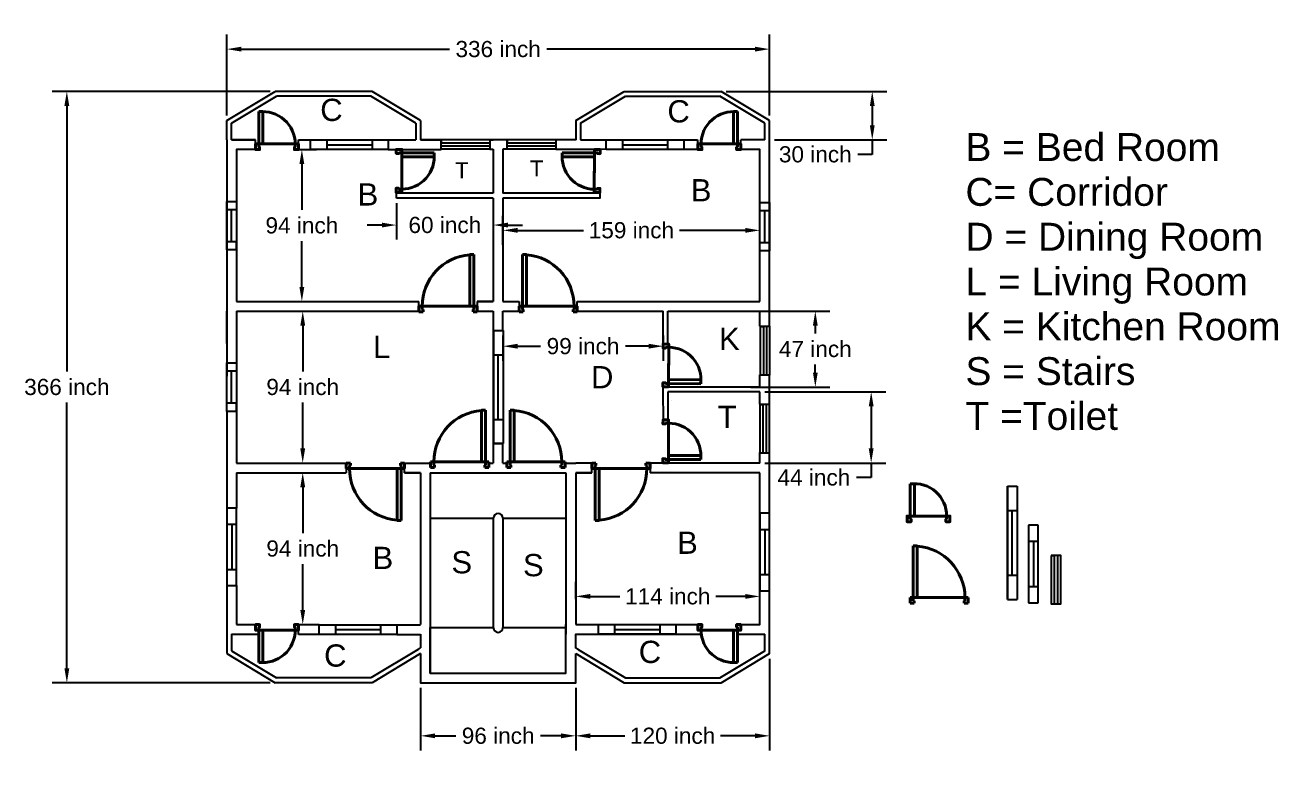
# Model space of a CAD drawing. Header units: inches. Extents: x 1732 to 2508, y -508 to -54.
import ezdxf

# ---------------------------------------------------------------- set-up
doc = ezdxf.new("R2010")
doc.units = ezdxf.units.IN
doc.header["$MEASUREMENT"] = 0
doc.layers.add('door', color=240, linetype='Continuous', lineweight=40)
for name, color, linetype in [('gate', 130, 'Continuous'), ('s window', 21, 'Continuous'), ('window', 50, 'Continuous')]:
    doc.layers.add(name, color=color, linetype=linetype)
doc.styles.get("Standard").update_dxf_attribs({"font": 'arial.ttf'})
doc.dimstyles.get("Standard").update_dxf_attribs({"dimscale": 50, "dimtxt": 0.2, "dimasz": 0.18, "dimexe": 0.18, "dimexo": 0.0625, "dimgap": 0.09, "dimtad": 0, "dimtih": 1, "dimtoh": 1, "dimdec": 0, "dimzin": 0, "dimdsep": 46, "dimtxsty": 'Standard', "dimcen": 0.09, "dimclrd": 5, "dimclre": 1, "dimclrt": 1, "dimadec": 0, "dimazin": 0, "dimtfac": 1, "dimtdec": 0, "dimtofl": 0, "dimtmove": 0, "dimatfit": 3, "dimfxl": 1, "dimtolj": 1, "dimtzin": 0, "dimlwe": -1, "dimarcsym": 0})

# ---------------------------------------------------------------- blocks, each defined once
blk = doc.blocks.new('*D1')
at = {"color": 1, "transparency": 16777216}
for p, q in [((1884.16, -94.55), (1749.3, -94.55)), ((1884.16, -460.55), (1749.3, -460.55))]:
    blk.add_line(p, q, dxfattribs=at)
at = {"color": 5, "lineweight": -2, "transparency": 16777216}
for p, q in [((1758.3, -103.55), (1758.3, -267.94)), ((1758.3, -451.55), (1758.3, -287.16))]:
    blk.add_line(p, q, dxfattribs=at)
at = {"color": 5, "transparency": 16777216}
for points in [[(1756.8, -103.55), (1759.8, -103.55), (1758.3, -94.55)], [(1756.8, -451.55), (1759.8, -451.55), (1758.3, -460.55)]]:
    blk.add_solid(points, dxfattribs=at)
at = {"layer": 'Defpoints', "color": 0, "transparency": 16777216}
for p in [(1887.29, -94.55), (1758.3, -460.55), (1887.29, -460.55)]:
    blk.add_point(p, dxfattribs=at)
at = {"color": 1, "transparency": 16777216, "insert": (1758.3, -277.55), "char_height": 10, "attachment_point": 5}
blk.add_mtext('\\A1;366 inch', dxfattribs=at)
blk = doc.blocks.new('*D2')
at = {"color": 1, "transparency": 16777216}
for p, q in [((1977.29, -463.67), (1977.29, -502.41)), ((2073.29, -463.67), (2073.29, -502.41))]:
    blk.add_line(p, q, dxfattribs=at)
at = {"color": 5, "lineweight": -2, "transparency": 16777216}
for p, q in [((1986.29, -493.41), (1999.03, -493.41)), ((2064.29, -493.41), (2051.55, -493.41))]:
    blk.add_line(p, q, dxfattribs=at)
at = {"color": 5, "transparency": 16777216}
for points in [[(1986.29, -491.91), (1986.29, -494.91), (1977.29, -493.41)], [(2064.29, -491.91), (2064.29, -494.91), (2073.29, -493.41)]]:
    blk.add_solid(points, dxfattribs=at)
at = {"layer": 'Defpoints', "color": 0, "transparency": 16777216}
for p in [(1977.29, -460.55), (2073.29, -460.55), (2073.29, -493.41)]:
    blk.add_point(p, dxfattribs=at)
at = {"color": 1, "transparency": 16777216, "insert": (2025.29, -493.41), "char_height": 10, "attachment_point": 5}
blk.add_mtext('\\A1;96 inch', dxfattribs=at)
blk = doc.blocks.new('*D3')
at = {"color": 1, "transparency": 16777216}
for p, q in [((2193.29, -445.67), (2193.29, -502.41)), ((2073.29, -463.67), (2073.29, -502.41))]:
    blk.add_line(p, q, dxfattribs=at)
at = {"color": 5, "lineweight": -2, "transparency": 16777216}
for p, q in [((2082.29, -493.41), (2103.61, -493.41)), ((2184.29, -493.41), (2162.96, -493.41))]:
    blk.add_line(p, q, dxfattribs=at)
at = {"color": 5, "transparency": 16777216}
for points in [[(2082.29, -491.91), (2082.29, -494.91), (2073.29, -493.41)], [(2184.29, -491.91), (2184.29, -494.91), (2193.29, -493.41)]]:
    blk.add_solid(points, dxfattribs=at)
at = {"layer": 'Defpoints', "color": 0, "transparency": 16777216}
for p in [(2193.29, -442.55), (2073.29, -460.55), (2193.29, -493.41)]:
    blk.add_point(p, dxfattribs=at)
at = {"color": 1, "transparency": 16777216, "insert": (2133.29, -493.41), "char_height": 10, "attachment_point": 5}
blk.add_mtext('\\A1;120 inch', dxfattribs=at)
blk = doc.blocks.new('*D4')
at = {"color": 1, "transparency": 16777216}
for p, q in [((1857.29, -109.42), (1857.29, -59.41)), ((2193.29, -109.42), (2193.29, -59.41))]:
    blk.add_line(p, q, dxfattribs=at)
at = {"color": 5, "lineweight": -2, "transparency": 16777216}
for p, q in [((1866.29, -68.41), (1995.15, -68.41)), ((2184.29, -68.41), (2055.43, -68.41))]:
    blk.add_line(p, q, dxfattribs=at)
at = {"color": 5, "transparency": 16777216}
for points in [[(1866.29, -66.91), (1866.29, -69.91), (1857.29, -68.41)], [(2184.29, -66.91), (2184.29, -69.91), (2193.29, -68.41)]]:
    blk.add_solid(points, dxfattribs=at)
at = {"layer": 'Defpoints', "color": 0, "transparency": 16777216}
for p in [(2193.29, -68.41), (1857.29, -112.55), (2193.29, -112.55)]:
    blk.add_point(p, dxfattribs=at)
at = {"color": 1, "transparency": 16777216, "insert": (2025.29, -68.41), "char_height": 10, "attachment_point": 5}
blk.add_mtext('\\A1;336 inch', dxfattribs=at)
blk = doc.blocks.new('*D5')
at = {"color": 1, "transparency": 16777216}
for p, q in [((1904.77, -130.58), (1912.78, -130.58)), ((1904.77, -224.55), (1912.78, -224.55))]:
    blk.add_line(p, q, dxfattribs=at)
at = {"color": 5, "lineweight": -2, "transparency": 16777216}
for p, q in [((1903.78, -139.58), (1903.78, -167.96)), ((1903.78, -215.55), (1903.78, -187.17))]:
    blk.add_line(p, q, dxfattribs=at)
at = {"color": 5, "transparency": 16777216}
for points in [[(1902.28, -139.58), (1905.28, -139.58), (1903.78, -130.58)], [(1902.28, -215.55), (1905.28, -215.55), (1903.78, -224.55)]]:
    blk.add_solid(points, dxfattribs=at)
at = {"layer": 'Defpoints', "color": 0, "transparency": 16777216}
for p in [(1901.65, -130.58), (1901.65, -224.55), (1903.78, -224.55)]:
    blk.add_point(p, dxfattribs=at)
at = {"color": 1, "transparency": 16777216, "insert": (1903.78, -177.56), "char_height": 10, "attachment_point": 5}
blk.add_mtext('\\A1;94 inch', dxfattribs=at)
blk = doc.blocks.new('*D6')
at = {"color": 1, "transparency": 16777216}
for p, q in [((1906.91, -230.55), (1913.32, -230.55)), ((1906.91, -324.55), (1913.32, -324.55))]:
    blk.add_line(p, q, dxfattribs=at)
at = {"color": 5, "lineweight": -2, "transparency": 16777216}
for p, q in [((1904.32, -239.55), (1904.32, -267.94)), ((1904.32, -315.55), (1904.32, -287.15))]:
    blk.add_line(p, q, dxfattribs=at)
at = {"color": 5, "transparency": 16777216}
for points in [[(1902.82, -239.55), (1905.82, -239.55), (1904.32, -230.55)], [(1902.82, -315.55), (1905.82, -315.55), (1904.32, -324.55)]]:
    blk.add_solid(points, dxfattribs=at)
at = {"layer": 'Defpoints', "color": 0, "transparency": 16777216}
for p in [(1903.78, -230.55), (1903.78, -324.55), (1904.32, -324.55)]:
    blk.add_point(p, dxfattribs=at)
at = {"color": 1, "transparency": 16777216, "insert": (1904.32, -277.55), "char_height": 10, "attachment_point": 5}
blk.add_mtext('\\A1;94 inch', dxfattribs=at)
blk = doc.blocks.new('*D7')
at = {"color": 1, "transparency": 16777216}
for p, q in [((1907.45, -330.55), (1913.32, -330.55)), ((1907.45, -424.52), (1913.32, -424.52))]:
    blk.add_line(p, q, dxfattribs=at)
at = {"color": 5, "lineweight": -2, "transparency": 16777216}
for p, q in [((1904.32, -339.55), (1904.32, -367.93)), ((1904.32, -415.52), (1904.32, -387.14))]:
    blk.add_line(p, q, dxfattribs=at)
at = {"color": 5, "transparency": 16777216}
for points in [[(1902.82, -339.55), (1905.82, -339.55), (1904.32, -330.55)], [(1902.82, -415.52), (1905.82, -415.52), (1904.32, -424.52)]]:
    blk.add_solid(points, dxfattribs=at)
at = {"layer": 'Defpoints', "color": 0, "transparency": 16777216}
for p in [(1904.32, -330.55), (1904.32, -424.52), (1904.32, -424.52)]:
    blk.add_point(p, dxfattribs=at)
at = {"color": 1, "transparency": 16777216, "insert": (1904.32, -377.53), "char_height": 10, "attachment_point": 5}
blk.add_mtext('\\A1;94 inch', dxfattribs=at)
blk = doc.blocks.new('*D8')
at = {"color": 1, "transparency": 16777216}
for p, q in [((2073.29, -408.87), (2073.29, -398.11)), ((2187.29, -408.87), (2187.29, -398.11))]:
    blk.add_line(p, q, dxfattribs=at)
at = {"color": 5, "lineweight": -2, "transparency": 16777216}
for p, q in [((2082.29, -407.11), (2100.61, -407.11)), ((2178.29, -407.11), (2159.96, -407.11))]:
    blk.add_line(p, q, dxfattribs=at)
at = {"color": 5, "transparency": 16777216}
for points in [[(2082.29, -405.61), (2082.29, -408.61), (2073.29, -407.11)], [(2178.29, -405.61), (2178.29, -408.61), (2187.29, -407.11)]]:
    blk.add_solid(points, dxfattribs=at)
at = {"layer": 'Defpoints', "color": 0, "transparency": 16777216}
for p in [(2187.29, -407.11), (2073.29, -412), (2187.29, -412)]:
    blk.add_point(p, dxfattribs=at)
at = {"color": 1, "transparency": 16777216, "insert": (2130.29, -407.11), "char_height": 10, "attachment_point": 5}
blk.add_mtext('\\A1;114 inch', dxfattribs=at)
blk = doc.blocks.new('*D9')
at = {"color": 1, "transparency": 16777216}
for p, q in [((2181.61, -230.55), (2230.63, -230.55)), ((2181.61, -277.55), (2230.63, -277.55))]:
    blk.add_line(p, q, dxfattribs=at)
at = {"color": 5, "lineweight": -2, "transparency": 16777216}
for p, q in [((2221.63, -239.55), (2221.63, -244.47)), ((2221.63, -268.55), (2221.63, -263.63))]:
    blk.add_line(p, q, dxfattribs=at)
at = {"color": 5, "transparency": 16777216}
for points in [[(2220.13, -239.55), (2223.13, -239.55), (2221.63, -230.55)], [(2220.13, -268.55), (2223.13, -268.55), (2221.63, -277.55)]]:
    blk.add_solid(points, dxfattribs=at)
at = {"layer": 'Defpoints', "color": 0, "transparency": 16777216}
for p in [(2178.49, -230.55), (2178.49, -277.55), (2221.63, -277.55)]:
    blk.add_point(p, dxfattribs=at)
at = {"color": 1, "transparency": 16777216, "insert": (2221.63, -254.05), "char_height": 10, "attachment_point": 5}
blk.add_mtext('\\A1;47 inch', dxfattribs=at)
blk = doc.blocks.new('*D10')
at = {"color": 1, "transparency": 16777216}
for p, q in [((2190.41, -280.55), (2265.21, -280.55)), ((2190.41, -324.55), (2265.21, -324.55))]:
    blk.add_line(p, q, dxfattribs=at)
at = {"color": 5, "lineweight": -2, "transparency": 16777216}
for p, q in [((2256.21, -289.55), (2256.21, -315.55)), ((2256.21, -324.55), (2256.21, -333.55)), ((2256.21, -333.55), (2247.21, -333.55))]:
    blk.add_line(p, q, dxfattribs=at)
at = {"color": 5, "transparency": 16777216}
for points in [[(2254.71, -289.55), (2257.71, -289.55), (2256.21, -280.55)], [(2254.71, -315.55), (2257.71, -315.55), (2256.21, -324.55)]]:
    blk.add_solid(points, dxfattribs=at)
at = {"layer": 'Defpoints', "color": 0, "transparency": 16777216}
for p in [(2187.29, -280.55), (2187.29, -324.55), (2256.21, -324.55)]:
    blk.add_point(p, dxfattribs=at)
at = {"color": 1, "transparency": 16777216, "insert": (2220.75, -333.55), "char_height": 10, "attachment_point": 5}
blk.add_mtext('\\A1;44 inch', dxfattribs=at)
blk = doc.blocks.new('*D11')
at = {"color": 1, "transparency": 16777216}
for p, q in [((2028.29, -189.42), (2028.29, -171.55)), ((2187.28, -189.42), (2187.28, -171.55))]:
    blk.add_line(p, q, dxfattribs=at)
at = {"color": 5, "lineweight": -2, "transparency": 16777216}
for p, q in [((2037.29, -180.55), (2078.11, -180.55)), ((2178.28, -180.55), (2137.46, -180.55))]:
    blk.add_line(p, q, dxfattribs=at)
at = {"color": 5, "transparency": 16777216}
for points in [[(2037.29, -179.05), (2037.29, -182.05), (2028.29, -180.55)], [(2178.28, -179.05), (2178.28, -182.05), (2187.28, -180.55)]]:
    blk.add_solid(points, dxfattribs=at)
at = {"layer": 'Defpoints', "color": 0, "transparency": 16777216}
for p in [(2187.28, -180.55), (2028.29, -192.55), (2187.28, -192.55)]:
    blk.add_point(p, dxfattribs=at)
at = {"color": 1, "transparency": 16777216, "insert": (2107.78, -180.55), "char_height": 10, "attachment_point": 5}
blk.add_mtext('\\A1;159 inch', dxfattribs=at)
blk = doc.blocks.new('*D12')
at = {"color": 1, "transparency": 16777216}
for p, q in [((2166.41, -94.55), (2265.87, -94.55)), ((2196.41, -124.55), (2265.87, -124.55))]:
    blk.add_line(p, q, dxfattribs=at)
at = {"color": 5, "lineweight": -2, "transparency": 16777216}
for p, q in [((2256.87, -103.55), (2256.87, -115.55)), ((2256.87, -124.55), (2256.87, -133.55)), ((2256.87, -133.55), (2247.87, -133.55))]:
    blk.add_line(p, q, dxfattribs=at)
at = {"color": 5, "transparency": 16777216}
for points in [[(2255.37, -103.55), (2258.37, -103.55), (2256.87, -94.55)], [(2255.37, -115.55), (2258.37, -115.55), (2256.87, -124.55)]]:
    blk.add_solid(points, dxfattribs=at)
at = {"layer": 'Defpoints', "color": 0, "transparency": 16777216}
for p in [(2163.29, -94.55), (2193.29, -124.55), (2256.87, -124.55)]:
    blk.add_point(p, dxfattribs=at)
at = {"color": 1, "transparency": 16777216, "insert": (2221.61, -133.55), "char_height": 10, "attachment_point": 5}
blk.add_mtext('\\A1;30 inch', dxfattribs=at)
blk = doc.blocks.new('*D13')
at = {"color": 1, "transparency": 16777216}
for p, q in [((1962.29, -163.67), (1962.29, -186.29)), ((2022.29, -163.67), (2022.29, -186.29))]:
    blk.add_line(p, q, dxfattribs=at)
at = {"color": 5, "lineweight": -2, "transparency": 16777216}
for p, q in [((1953.29, -177.29), (1944.29, -177.29)), ((2031.29, -177.29), (2040.29, -177.29))]:
    blk.add_line(p, q, dxfattribs=at)
at = {"color": 5, "transparency": 16777216}
for points in [[(1953.29, -175.79), (1953.29, -178.79), (1962.29, -177.29)], [(2031.29, -175.79), (2031.29, -178.79), (2022.29, -177.29)]]:
    blk.add_solid(points, dxfattribs=at)
at = {"layer": 'Defpoints', "color": 0, "transparency": 16777216}
for p in [(1962.29, -160.55), (2022.29, -160.55), (2022.29, -177.29)]:
    blk.add_point(p, dxfattribs=at)
at = {"color": 1, "transparency": 16777216, "insert": (1992.29, -177.29), "char_height": 10, "attachment_point": 5}
blk.add_mtext('\\A1;60 inch', dxfattribs=at)
blk = doc.blocks.new('*D14')
at = {"color": 1, "transparency": 16777216}
for p, q in [((2028.29, -245.67), (2028.29, -261.26)), ((2127.42, -245.67), (2127.42, -261.26))]:
    blk.add_line(p, q, dxfattribs=at)
at = {"color": 5, "lineweight": -2, "transparency": 16777216}
for p, q in [((2037.29, -252.26), (2051.59, -252.26)), ((2118.42, -252.26), (2104.11, -252.26))]:
    blk.add_line(p, q, dxfattribs=at)
at = {"color": 5, "transparency": 16777216}
for points in [[(2037.29, -250.76), (2037.29, -253.76), (2028.29, -252.26)], [(2118.42, -250.76), (2118.42, -253.76), (2127.42, -252.26)]]:
    blk.add_solid(points, dxfattribs=at)
at = {"layer": 'Defpoints', "color": 0, "transparency": 16777216}
for p in [(2028.29, -242.55), (2127.42, -242.55), (2127.42, -252.26)]:
    blk.add_point(p, dxfattribs=at)
at = {"color": 1, "transparency": 16777216, "insert": (2077.85, -252.26), "char_height": 10, "attachment_point": 5}
blk.add_mtext('\\A1;99 inch', dxfattribs=at)

msp = doc.modelspace()

# ---------------------------------------------------------------- linework, layer by layer
for p, q in [((1857.29, -112.55), (1887.29, -94.55)), ((1860.29, -114.25), (1888.12, -97.55)), ((1974.29, -114.25), (1946.46, -97.55)), ((1977.29, -112.55), (1947.29, -94.55)), ((2073.29, -112.55), (2103.29, -94.55)), ((2076.29, -114.25), (2104.12, -97.55)), ((2190.29, -114.25), (2162.46, -97.55)), ((2193.29, -112.55), (2163.29, -94.55)), ((1857.29, -124.55), (1857.29, -112.55)), ((1860.29, -124.55), (1860.29, -114.25)), ((1974.29, -114.25), (1974.29, -124.55)), ((1977.29, -112.55), (1977.29, -124.55)), ((2073.29, -112.55), (2073.29, -124.55)), ((2076.29, -114.25), (2076.29, -124.55)), ((2190.29, -124.55), (2190.29, -114.25)), ((2193.29, -124.55), (2193.29, -112.55)), ((1857.29, -124.55), (1857.29, -154.55)), ((1860.29, -124.55), (1875.15, -124.55)), ((1875.15, -127.08), (1875.15, -124.55)), ((1901.65, -127.08), (1901.65, -124.55)), ((1901.65, -124.55), (1909.22, -124.55)), ((1901.65, -130.58), (1909.22, -130.58)), ((1909.22, -130.58), (1909.22, -130.58)), ((1957.22, -124.58), (1974.29, -124.58)), ((1957.22, -130.58), (1962.24, -130.49)), ((1965.74, -130.51), (1990.11, -130.51)), ((1977.29, -124.55), (1989.9, -124.55)), ((2019.9, -124.55), (2022.29, -124.55)), ((2020.11, -130.29), (2022.29, -130.29)), ((2022.29, -130.29), (2022.29, -157.55)), ((2030.69, -124.55), (2028.29, -124.55)), ((2030.95, -130.29), (2028.29, -130.41)), ((2028.29, -130.41), (2028.29, -157.55)), ((2060.69, -124.55), (2060.68, -124.55)), ((2060.95, -130.29), (2084.93, -130.41)), ((2076.29, -124.55), (2092.22, -124.55)), ((2092.22, -130.58), (2084.93, -130.41)), ((2140.22, -124.58), (2148.78, -124.58)), ((2148.93, -130.58), (2140.22, -130.58)), ((2148.78, -124.58), (2148.78, -127.08)), ((2148.78, -127.08), (2148.78, -127.08)), ((2190.29, -124.55), (2175.43, -124.55)), ((2175.43, -127.08), (2175.43, -124.55)), ((1962.29, -160.55), (1962.29, -156.99)), ((2022.29, -157.55), (1962.29, -157.55)), ((2022.29, -160.55), (1962.29, -160.55)), ((2022.29, -160.55), (2022.29, -224.55)), ((2028.29, -160.55), (2028.29, -224.55)), ((1863.29, -224.55), (1976.29, -224.55)), ((1976.29, -227.55), (1976.29, -224.55)), ((2022.29, -224.55), (2012.29, -224.55)), ((2012.29, -224.55), (2012.29, -230.55)), ((2012.29, -224.55), (2012.29, -230.55)), ((2012.29, -224.55), (2022.29, -224.55)), ((2028.29, -224.55), (2038.29, -224.55)), ((2028.29, -224.55), (2038.29, -224.55)), ((2038.29, -224.55), (2038.29, -230.55)), ((2074.29, -224.55), (2187.29, -224.55)), ((2074.29, -227.55), (2074.29, -224.55)), ((1857.29, -250.55), (1857.29, -230.55)), ((1863.29, -230.55), (1863.25, -262.59)), ((1863.29, -230.55), (1976.29, -230.55)), ((2012.29, -230.55), (2022.29, -230.55)), ((2022.29, -230.55), (2022.29, -242.55)), ((2028.29, -242.55), (2028.29, -230.55)), ((2028.29, -230.55), (2038.29, -230.55)), ((2074.29, -230.55), (2127.42, -230.55)), ((2127.42, -250.88), (2127.42, -230.55)), ((2130.42, -250.88), (2130.42, -230.55)), ((2130.42, -230.55), (2187.29, -230.55)), ((2193.29, -230.55), (2193.29, -230.55)), ((2022.29, -242.55), (2028.29, -242.55)), ((2193.29, -277.55), (2193.29, -269.85)), ((2187.29, -277.55), (2127.29, -277.55)), ((2127.29, -277.55), (2127.29, -280.55)), ((2127.29, -280.55), (2127.34, -297.86)), ((2130.29, -280.54), (2130.34, -297.85)), ((2187.29, -280.55), (2130.29, -280.55)), ((2187.29, -280.55), (2130.29, -280.55)), ((1863.25, -292.59), (1863.29, -324.55)), ((2028.29, -312.55), (2022.29, -312.55)), ((2022.29, -312.55), (2022.29, -324.55)), ((2028.29, -324.55), (2028.29, -312.55)), ((1863.29, -324.55), (1933.79, -324.55)), ((1964.79, -324.55), (1977.29, -324.55)), ((1967.29, -330.55), (1967.29, -324.55)), ((1967.29, -330.55), (1967.29, -324.55)), ((1977.29, -324.55), (1983.47, -324.55)), ((2019.47, -324.55), (2022.29, -324.55)), ((2028.29, -324.55), (2030.69, -324.55)), ((2066.69, -324.55), (2073.29, -324.55)), ((2085.79, -324.55), (2073.29, -324.55)), ((2083.29, -330.55), (2083.29, -324.55)), ((2187.29, -324.55), (2116.79, -324.55)), ((2127.29, -324.36), (2127.29, -324.55)), ((2127.29, -324.55), (2127.29, -324.36)), ((2130.29, -324.55), (2130.29, -324.38)), ((2193.29, -324.55), (2193.23, -318.27)), ((1863.29, -330.55), (1931.29, -330.55)), ((1863.29, -330.55), (1863.33, -352.43)), ((1931.29, -328.05), (1931.29, -330.55)), ((1977.29, -330.55), (1967.29, -330.55)), ((1967.29, -330.55), (1977.29, -330.55)), ((1977.29, -330.55), (1977.29, -424.55)), ((1983.29, -330.55), (2067.29, -330.55)), ((1983.29, -330.55), (1983.29, -430.55)), ((2067.29, -330.55), (2067.29, -430.55)), ((2073.29, -330.55), (2073.29, -424.55)), ((2073.29, -330.55), (2083.29, -330.55)), ((2083.29, -330.55), (2073.29, -330.55)), ((2119.29, -328.05), (2119.29, -330.55)), ((2187.29, -330.55), (2119.29, -330.55)), ((1863.33, -352.43), (1863.33, -352.43)), ((1983.29, -358.74), (2022.29, -358.74)), ((2022.29, -358.74), (2022.29, -426.36)), ((2028.29, -358.74), (2028.29, -426.36)), ((2028.29, -358.74), (2067.29, -358.74)), ((2305.07, -357.37), (2305.07, -357.37)), ((2305.07, -357.37), (2305.07, -357.37)), ((1857.33, -400.43), (1857.29, -430.55)), ((1863.33, -400.43), (1863.29, -424.55)), ((1863.29, -424.55), (1863.29, -424.55)), ((1914.55, -424.63), (1901.65, -424.63)), ((1962.55, -424.63), (1977.29, -424.63)), ((1983.29, -454.55), (1983.29, -426.36)), ((1983.29, -426.36), (2022.29, -426.36)), ((2028.29, -426.36), (2067.29, -426.36)), ((1857.29, -430.55), (1857.29, -442.55)), ((1860.29, -430.55), (1877.15, -430.55)), ((1860.29, -430.55), (1860.29, -440.85)), ((1901.65, -430.63), (1901.65, -428.02)), ((1914.55, -430.63), (1901.65, -430.63)), ((1962.55, -430.63), (1977.29, -430.63)), ((1977.29, -430.55), (1977.29, -439.04)), ((1860.29, -440.85), (1888.12, -457.55)), ((1975.74, -439.98), (1946.46, -457.55)), ((1975.74, -439.98), (1977.29, -439.04)), ((2074.83, -439.98), (2073.29, -439.09)), ((1857.29, -442.55), (1887.29, -460.55)), ((1977.29, -442.55), (1947.29, -460.55)), ((1947.29, -460.55), (1947.29, -460.55))]:
    msp.add_line(p, q)
for points in [[(1947.29, -94.55), (1887.29, -94.55)], [(1946.46, -97.55), (1888.12, -97.55)], [(2103.29, -94.55), (2163.29, -94.55)], [(2104.12, -97.55), (2162.46, -97.55)], [(1857.29, -124.55), (1857.29, -270.85)], [(1857.29, -124.55), (1857.29, -270.85)], [(1857.29, -124.55), (1857.29, -270.85)], [(1857.29, -124.55), (1857.29, -270.85)], [(1857.29, -124.55), (1857.29, -270.85)], [(1857.29, -124.55), (1857.29, -270.85)], [(1857.29, -124.55), (1857.29, -270.85)], [(1875.15, -124.55), (1860.29, -124.55)], [(1875.15, -124.55), (1860.29, -124.55)], [(1875.15, -124.55), (1860.29, -124.55)], [(1875.15, -124.55), (1860.29, -124.55)], [(1875.15, -124.55), (1860.29, -124.55)], [(1875.15, -124.55), (1860.29, -124.55)], [(1875.15, -124.55), (1860.29, -124.55)], [(1877.65, -130.55), (1863.29, -130.55), (1863.29, -224.55)], [(1989.9, -124.55), (1977.29, -124.55)], [(1989.9, -124.55), (1977.29, -124.55)], [(1989.9, -124.55), (1977.29, -124.55)], [(1989.9, -124.55), (1977.29, -124.55)], [(1989.9, -124.55), (1977.29, -124.55)], [(1989.9, -124.55), (1977.29, -124.55)], [(1989.9, -124.55), (1977.29, -124.55)], [(2030.69, -124.55), (2019.9, -124.55)], [(2030.69, -124.55), (2019.9, -124.55)], [(2030.69, -124.55), (2019.9, -124.55)], [(2030.69, -124.55), (2019.9, -124.55)], [(2030.69, -124.55), (2019.9, -124.55)], [(2030.69, -124.55), (2019.9, -124.55)], [(2030.69, -124.55), (2019.9, -124.55)], [(2060.69, -124.55), (2060.68, -124.55)], [(2060.69, -124.55), (2060.68, -124.55)], [(2060.69, -124.55), (2060.68, -124.55)], [(2060.69, -124.55), (2060.68, -124.55)], [(2060.69, -124.55), (2060.68, -124.55)], [(2060.69, -124.55), (2060.68, -124.55)], [(2060.69, -124.55), (2060.68, -124.55)], [(2073.49, -124.55), (2060.95, -124.55)], [(2190.29, -124.55), (2175.43, -124.55)], [(2190.29, -124.55), (2175.43, -124.55)], [(2190.29, -124.55), (2175.43, -124.55)], [(2190.29, -124.55), (2175.43, -124.55)], [(2190.29, -124.55), (2175.43, -124.55)], [(2190.29, -124.55), (2175.43, -124.55)], [(2190.29, -124.55), (2175.43, -124.55)], [(2187.29, -224.55), (2187.29, -130.55), (2175.43, -130.55)], [(2187.29, -224.55), (2187.29, -130.55), (2175.43, -130.55)], [(2193.29, -239.85), (2193.29, -124.55)], [(2193.29, -239.85), (2193.29, -124.55)], [(2193.29, -239.85), (2193.29, -124.55)], [(2193.29, -239.85), (2193.29, -124.55)], [(2193.29, -239.85), (2193.29, -124.55)], [(2193.29, -239.85), (2193.29, -124.55)], [(2193.29, -239.85), (2193.29, -124.55)], [(2085.29, -157.09), (2085.29, -157.55), (2028.29, -157.55)], [(2088.29, -157.1), (2088.29, -160.55), (2028.29, -160.55)], [(2187.29, -239.85), (2187.29, -230.55)], [(2187.29, -277.55), (2187.29, -270.07)], [(2193.29, -288.11), (2193.29, -277.55)], [(2187.29, -288.11), (2187.29, -280.55)], [(1857.29, -292.59), (1857.33, -352.43)], [(2187.29, -324.55), (2187.29, -318.11)], [(2193.29, -430.55), (2193.29, -324.55)], [(2193.29, -430.55), (2193.29, -324.55)], [(2193.29, -430.55), (2193.29, -324.55)], [(2193.29, -430.55), (2193.29, -324.55)], [(2193.29, -430.55), (2193.29, -324.55)], [(2193.29, -430.55), (2193.29, -324.55)], [(2193.29, -430.55), (2193.29, -324.55)], [(2175.43, -424.55), (2187.29, -424.55), (2187.29, -330.55)], [(1863.29, -424.55), (1875.15, -424.55)], [(1983.29, -424.55), (1983.29, -424.55), (1983.29, -454.55), (2067.29, -454.55), (2067.29, -424.55)], [(2073.29, -424.55), (2148.93, -424.55)], [(1860.29, -430.55), (1877.15, -430.55)], [(1860.29, -430.55), (1877.15, -430.55)], [(1860.29, -430.55), (1877.15, -430.55)], [(1860.29, -430.55), (1877.15, -430.55)], [(1860.29, -430.55), (1877.15, -430.55)], [(1860.29, -430.55), (1877.15, -430.55)], [(1860.29, -430.55), (1877.15, -430.55)], [(1977.29, -430.55), (1977.29, -439.04)], [(1977.29, -430.55), (1977.29, -439.04)], [(1977.29, -430.55), (1977.29, -439.04)], [(1977.29, -430.55), (1977.29, -439.04)], [(1977.29, -430.55), (1977.29, -439.04)], [(1977.29, -430.55), (1977.29, -439.04)], [(1977.29, -430.55), (1977.29, -439.04)], [(2073.29, -442.55), (2103.29, -460.55), (2163.29, -460.55), (2193.29, -442.55), (2193.29, -430.55)], [(2073.29, -439.09), (2073.29, -430.55), (2151.09, -430.55)], [(2073.29, -439.09), (2073.29, -430.55), (2151.09, -430.55)], [(2073.29, -439.09), (2073.29, -430.55), (2151.09, -430.55)], [(2073.29, -439.09), (2073.29, -430.55), (2151.09, -430.55)], [(2073.29, -439.09), (2073.29, -430.55), (2151.09, -430.55)], [(2073.29, -439.09), (2073.29, -430.55), (2151.09, -430.55)], [(2073.29, -439.09), (2073.29, -430.55), (2151.09, -430.55)], [(2074.83, -439.98), (2104.12, -457.55), (2162.46, -457.55), (2190.29, -440.85), (2190.29, -430.55)], [(2173.43, -430.55), (2190.29, -430.55)], [(2173.43, -430.55), (2190.29, -430.55)], [(2173.43, -430.55), (2190.29, -430.55)], [(2173.43, -430.55), (2190.29, -430.55)], [(2173.43, -430.55), (2190.29, -430.55)], [(2173.43, -430.55), (2190.29, -430.55)], [(2173.43, -430.55), (2190.29, -430.55)], [(1977.29, -442.55), (1977.29, -460.55), (2073.29, -460.55), (2073.29, -442.55)], [(1977.29, -442.55), (1977.29, -460.55), (2073.29, -460.55), (2073.29, -442.55)], [(1977.29, -442.55), (1977.29, -460.55), (2073.29, -460.55), (2073.29, -442.55)], [(1977.29, -442.55), (1977.29, -460.55), (2073.29, -460.55), (2073.29, -442.55)], [(1977.29, -442.55), (1977.29, -460.55), (2073.29, -460.55), (2073.29, -442.55)], [(1977.29, -442.55), (1977.29, -460.55), (2073.29, -460.55), (2073.29, -442.55)], [(1977.29, -442.55), (1977.29, -460.55), (2073.29, -460.55), (2073.29, -442.55)], [(1946.46, -457.55), (1888.12, -457.55)], [(1947.29, -460.55), (1887.29, -460.55)]]:
    msp.add_lwpolyline(points)
for centre, start, end in [((2025.29, -358.74), 0, 180), ((2025.29, -426.36), 180, 0)]:
    msp.add_arc(centre, 3, start, end)
at = {"layer": 'door'}
for p, q in [((1877.15, -127.08), (1877.15, -107.08)), ((1877.15, -107.08), (1879.65, -107.08)), ((2173.43, -107.08), (2170.93, -107.08)), ((2173.43, -127.08), (2173.43, -107.08)), ((1877.15, -127.08), (1877.15, -109.08)), ((2173.43, -127.08), (2173.43, -109.08)), ((1877.15, -127.08), (1875.15, -127.08)), ((1875.15, -127.08), (1875.15, -127.08)), ((1877.15, -127.08), (1877.15, -127.08)), ((1877.15, -127.08), (1899.65, -127.08)), ((1879.65, -127.08), (1899.65, -127.08)), ((1965.73, -132.51), (1965.74, -130.51)), ((1965.74, -130.51), (1965.74, -130.51)), ((2084.92, -132.59), (2084.93, -130.59)), ((2084.93, -130.59), (2084.93, -130.59)), ((2170.93, -127.08), (2150.93, -127.08)), ((2173.43, -127.08), (2150.93, -127.08)), ((2173.43, -127.08), (2175.43, -127.08)), ((2173.43, -127.08), (2173.43, -127.08)), ((2175.43, -127.08), (2175.43, -127.08)), ((1965.73, -132.51), (1965.63, -155.01)), ((1965.72, -135.01), (1965.63, -155.01)), ((1965.73, -132.51), (1965.73, -132.51)), ((1965.73, -132.51), (1983.73, -132.59)), ((1965.73, -132.51), (1985.73, -132.6)), ((1985.73, -132.6), (1985.72, -135.1)), ((2064.92, -132.49), (2064.91, -134.99)), ((2084.92, -132.59), (2064.92, -132.49)), ((2084.92, -132.59), (2066.92, -132.5)), ((2084.92, -132.59), (2084.82, -155.09)), ((2084.91, -135.09), (2084.82, -155.09)), ((2084.92, -132.59), (2084.92, -132.59)), ((2007.79, -227.55), (2007.79, -195.55)), ((2010.29, -195.55), (2007.79, -195.55)), ((2010.29, -227.55), (2010.29, -195.55)), ((2040.29, -227.55), (2040.29, -195.55)), ((2040.29, -195.55), (2042.79, -195.55)), ((2042.79, -227.55), (2042.79, -195.55)), ((1978.29, -227.55), (1976.29, -227.55)), ((1976.29, -227.55), (1976.29, -231.05)), ((1976.29, -231.05), (1978.79, -231.05)), ((2010.29, -227.55), (1978.29, -227.55)), ((1978.29, -229.55), (1978.29, -227.55)), ((1978.79, -229.55), (1978.29, -229.55)), ((1978.79, -231.05), (1978.79, -229.55)), ((2009.79, -229.55), (2010.29, -229.55)), ((2009.79, -231.05), (2009.79, -229.55)), ((2012.29, -231.05), (2009.79, -231.05)), ((2010.29, -227.55), (2012.29, -227.55)), ((2010.29, -229.55), (2010.29, -227.55)), ((2010.29, -227.55), (2012.29, -227.55)), ((2010.29, -227.55), (2010.29, -227.55)), ((2012.29, -227.55), (2012.29, -227.55)), ((2012.29, -227.55), (2012.29, -231.05)), ((2040.29, -227.55), (2038.29, -227.55)), ((2040.29, -227.55), (2038.29, -227.55)), ((2038.29, -227.55), (2038.29, -227.55)), ((2038.29, -227.55), (2038.29, -231.05)), ((2038.29, -231.05), (2040.79, -231.05)), ((2040.29, -227.55), (2072.29, -227.55)), ((2040.29, -229.55), (2040.29, -227.55)), ((2040.29, -227.55), (2040.29, -227.55)), ((2040.79, -229.55), (2040.29, -229.55)), ((2040.79, -231.05), (2040.79, -229.55)), ((2071.79, -229.55), (2072.29, -229.55)), ((2071.79, -231.05), (2071.79, -229.55)), ((2074.29, -231.05), (2071.79, -231.05)), ((2072.29, -229.55), (2072.29, -227.55)), ((2072.29, -227.55), (2074.29, -227.55)), ((2074.29, -227.55), (2074.29, -231.05)), ((2130.81, -275.4), (2130.91, -252.9)), ((2130.82, -272.9), (2130.91, -252.9)), ((2130.81, -275.4), (2130.8, -277.4)), ((2130.8, -277.4), (2130.8, -277.4)), ((2130.81, -275.4), (2130.81, -275.4)), ((2130.81, -275.4), (2148.81, -275.48)), ((2130.81, -275.4), (2150.81, -275.49)), ((2150.81, -275.49), (2150.82, -272.99)), ((2132.79, -285.65), (2132.79, -285.65)), ((2132.79, -285.65), (2132.79, -285.65)), ((2014.97, -323.92), (2014.97, -291.92)), ((2017.47, -291.92), (2014.97, -291.92)), ((2017.47, -323.92), (2017.47, -291.92)), ((2032.69, -323.9), (2032.69, -291.9)), ((2032.69, -291.9), (2035.19, -291.9)), ((2035.19, -323.9), (2035.19, -291.9)), ((2130.72, -322.38), (2130.83, -299.88)), ((2130.73, -319.88), (2130.83, -299.88)), ((1931.29, -328.05), (1931.29, -324.55)), ((1931.29, -324.55), (1933.79, -324.55)), ((1933.79, -324.55), (1933.79, -326.05)), ((1967.29, -324.55), (1964.79, -324.55)), ((1964.79, -324.55), (1964.79, -326.05)), ((1967.29, -328.05), (1967.29, -324.55)), ((1985.47, -323.92), (1983.47, -323.92)), ((1983.47, -323.92), (1983.47, -327.42)), ((2017.47, -323.92), (1985.47, -323.92)), ((1985.47, -325.92), (1985.47, -323.92)), ((2017.47, -323.92), (2019.47, -323.92)), ((2017.47, -325.92), (2017.47, -323.92)), ((2017.47, -323.92), (2019.47, -323.92)), ((2017.47, -323.92), (2017.47, -323.92)), ((2019.47, -323.92), (2019.47, -323.92)), ((2019.47, -323.92), (2019.47, -327.42)), ((2032.69, -323.9), (2030.69, -323.9)), ((2032.69, -323.9), (2030.69, -323.9)), ((2030.69, -323.9), (2030.69, -323.9)), ((2030.69, -323.9), (2030.69, -327.4)), ((2032.69, -323.9), (2064.69, -323.9)), ((2032.69, -325.9), (2032.69, -323.9)), ((2032.69, -323.9), (2032.69, -323.9)), ((2064.69, -325.9), (2064.69, -323.9)), ((2064.69, -323.9), (2066.69, -323.9)), ((2066.69, -323.9), (2066.69, -327.4)), ((2083.29, -328.05), (2083.29, -324.55)), ((2083.29, -324.55), (2085.79, -324.55)), ((2085.79, -324.55), (2085.79, -326.05)), ((2119.29, -324.55), (2116.79, -324.55)), ((2116.79, -324.55), (2116.79, -326.05)), ((2119.29, -328.05), (2119.29, -324.55)), ((2130.72, -322.38), (2130.71, -324.38)), ((2130.71, -324.38), (2130.71, -324.38)), ((2130.72, -322.38), (2130.72, -322.38)), ((2130.72, -322.38), (2148.72, -322.46)), ((2130.72, -322.38), (2150.72, -322.47)), ((2150.72, -322.47), (2150.73, -319.97)), ((1933.29, -328.05), (1931.29, -328.05)), ((1933.79, -326.05), (1933.29, -326.05)), ((1933.29, -326.05), (1933.29, -328.05)), ((1965.29, -328.05), (1933.29, -328.05)), ((1962.79, -328.05), (1962.79, -360.05)), ((1964.79, -326.05), (1965.29, -326.05)), ((1965.29, -326.05), (1965.29, -328.05)), ((1965.29, -328.05), (1965.29, -360.05)), ((1965.29, -328.05), (1967.29, -328.05)), ((1965.29, -328.05), (1967.29, -328.05)), ((1965.29, -328.05), (1965.29, -328.05)), ((1967.29, -328.05), (1967.29, -328.05)), ((1983.47, -327.42), (1985.97, -327.42)), ((1985.97, -325.92), (1985.47, -325.92)), ((1985.97, -327.42), (1985.97, -325.92)), ((2016.97, -325.92), (2017.47, -325.92)), ((2016.97, -327.42), (2016.97, -325.92)), ((2019.47, -327.42), (2016.97, -327.42)), ((2030.69, -327.4), (2033.19, -327.4)), ((2033.19, -325.9), (2032.69, -325.9)), ((2033.19, -327.4), (2033.19, -325.9)), ((2064.19, -325.9), (2064.69, -325.9)), ((2064.19, -327.4), (2064.19, -325.9)), ((2066.69, -327.4), (2064.19, -327.4)), ((2085.29, -328.05), (2083.29, -328.05)), ((2085.29, -328.05), (2083.29, -328.05)), ((2083.29, -328.05), (2083.29, -328.05)), ((2085.79, -326.05), (2085.29, -326.05)), ((2085.29, -326.05), (2085.29, -328.05)), ((2085.29, -328.05), (2117.29, -328.05)), ((2085.29, -328.05), (2085.29, -360.05)), ((2085.29, -328.05), (2085.29, -328.05)), ((2087.79, -328.05), (2087.79, -360.05)), ((2116.79, -326.05), (2117.29, -326.05)), ((2117.29, -326.05), (2117.29, -328.05)), ((2117.29, -328.05), (2119.29, -328.05)), ((2280.43, -357.37), (2280.43, -337.37)), ((2280.43, -337.37), (2282.93, -337.37)), ((2280.43, -357.37), (2280.43, -337.37)), ((2280.43, -337.37), (2282.93, -337.37)), ((2280.43, -357.37), (2280.43, -339.37)), ((2280.43, -357.37), (2280.43, -339.37)), ((1965.29, -360.05), (1962.79, -360.05)), ((2085.29, -360.05), (2087.79, -360.05)), ((2280.43, -357.37), (2278.43, -357.37)), ((2278.43, -357.37), (2278.43, -357.37)), ((2280.43, -357.37), (2278.43, -357.37)), ((2278.43, -357.37), (2278.43, -357.37)), ((2280.43, -357.37), (2280.43, -357.37)), ((2280.43, -357.37), (2302.93, -357.37)), ((2280.43, -357.37), (2280.43, -357.37)), ((2280.43, -357.37), (2302.93, -357.37)), ((2282.93, -357.37), (2302.93, -357.37)), ((2282.93, -357.37), (2302.93, -357.37)), ((2282.26, -407.89), (2282.26, -375.89)), ((2282.26, -375.89), (2284.76, -375.89)), ((2284.76, -407.89), (2284.76, -375.89)), ((2282.26, -407.89), (2280.26, -407.89)), ((2282.26, -407.89), (2280.26, -407.89)), ((2280.26, -407.89), (2280.26, -407.89)), ((2280.26, -407.89), (2280.26, -411.39)), ((2282.26, -407.89), (2314.26, -407.89)), ((2282.26, -409.89), (2282.26, -407.89)), ((2282.26, -407.89), (2282.26, -407.89)), ((2282.76, -409.89), (2282.26, -409.89)), ((2282.76, -411.39), (2282.76, -409.89)), ((2313.76, -409.89), (2314.26, -409.89)), ((2313.76, -411.39), (2313.76, -409.89)), ((2314.26, -409.89), (2314.26, -407.89)), ((2314.26, -407.89), (2316.26, -407.89)), ((2316.26, -407.89), (2316.26, -411.39)), ((2280.26, -411.39), (2282.76, -411.39)), ((2316.26, -411.39), (2313.76, -411.39)), ((1877.15, -428.02), (1875.15, -428.02)), ((1875.15, -428.02), (1875.15, -428.02)), ((1877.15, -428.02), (1877.15, -428.02)), ((1877.15, -428.02), (1877.15, -446.02)), ((1877.15, -428.02), (1877.15, -448.02)), ((1877.15, -428.02), (1899.65, -428.02)), ((1879.65, -428.02), (1899.65, -428.02)), ((2170.93, -428.02), (2150.93, -428.02)), ((2173.43, -428.02), (2150.93, -428.02)), ((2173.43, -428.02), (2175.43, -428.02)), ((2173.43, -428.02), (2173.43, -428.02)), ((2173.43, -428.02), (2173.43, -446.02)), ((2173.43, -428.02), (2173.43, -448.02)), ((2175.43, -428.02), (2175.43, -428.02)), ((1877.15, -448.02), (1879.65, -448.02)), ((2173.43, -448.02), (2170.93, -448.02))]:
    msp.add_line(p, q, dxfattribs=at)
for points in [[(1877.15, -107.08), (1877.15, -127.08), (1899.65, -127.08)], [(1879.65, -127.08), (1879.65, -107.08)], [(2173.43, -107.08), (2173.43, -127.08), (2150.93, -127.08)], [(2170.93, -127.08), (2170.93, -107.08)], [(1985.73, -132.6), (1965.73, -132.51), (1965.63, -155.01)], [(1965.72, -135.01), (1985.72, -135.1)], [(2084.91, -135.09), (2064.91, -134.99)], [(2064.92, -132.49), (2084.92, -132.59), (2084.82, -155.09)], [(2150.81, -275.49), (2130.81, -275.4), (2130.91, -252.9)], [(2130.82, -272.9), (2150.82, -272.99)], [(2150.72, -322.47), (2130.72, -322.38), (2130.83, -299.88)], [(2130.73, -319.88), (2150.73, -319.97)], [(2280.43, -337.37), (2280.43, -357.37), (2302.93, -357.37)], [(2280.43, -337.37), (2280.43, -357.37), (2302.93, -357.37)], [(2282.93, -357.37), (2282.93, -337.37)], [(2282.93, -357.37), (2282.93, -337.37)], [(1877.15, -448.02), (1877.15, -428.02), (1899.65, -428.02)], [(1879.65, -428.02), (1879.65, -448.02)], [(2173.43, -448.02), (2173.43, -428.02), (2150.93, -428.02)], [(2170.93, -428.02), (2170.93, -448.02)]]:
    msp.add_lwpolyline(points, dxfattribs=at)
for points in [[(1877.15, -129.08), (1877.15, -127.08), (1875.15, -127.08), (1875.15, -130.58), (1877.65, -130.58), (1877.65, -129.08)], [(1899.65, -129.08), (1899.65, -127.08), (1901.65, -127.08), (1901.65, -130.58), (1899.15, -130.58), (1899.15, -129.08)], [(1963.73, -132.5), (1965.73, -132.51), (1965.74, -130.51), (1962.24, -130.49), (1962.23, -132.99), (1963.73, -133)], [(2086.92, -132.59), (2084.92, -132.59), (2084.93, -130.59), (2088.43, -130.6), (2088.42, -133.1), (2086.92, -133.09)], [(2150.93, -129.08), (2150.93, -127.08), (2148.93, -127.08), (2148.93, -130.58), (2151.43, -130.58), (2151.43, -129.08)], [(2173.43, -129.08), (2173.43, -127.08), (2175.43, -127.08), (2175.43, -130.58), (2172.93, -130.58), (2172.93, -129.08)], [(1963.63, -155), (1965.63, -155.01), (1965.62, -157.01), (1962.12, -156.99), (1962.13, -154.49), (1963.63, -154.5)], [(2086.82, -155.09), (2084.82, -155.09), (2084.81, -157.09), (2088.31, -157.1), (2088.32, -154.6), (2086.82, -154.59)], [(2128.91, -252.89), (2130.91, -252.9), (2130.92, -250.9), (2127.42, -250.88), (2127.41, -253.38), (2128.91, -253.39)], [(2128.81, -275.39), (2130.81, -275.4), (2130.8, -277.4), (2127.3, -277.38), (2127.31, -274.88), (2128.81, -274.89)], [(2128.83, -299.87), (2130.83, -299.88), (2130.84, -297.88), (2127.34, -297.86), (2127.32, -300.36), (2128.82, -300.37)], [(2128.72, -322.37), (2130.72, -322.38), (2130.71, -324.38), (2127.21, -324.36), (2127.23, -321.86), (2128.73, -321.87)], [(2280.43, -359.37), (2280.43, -357.37), (2278.43, -357.37), (2278.43, -360.87), (2280.93, -360.87), (2280.93, -359.37)], [(2280.43, -359.37), (2280.43, -357.37), (2278.43, -357.37), (2278.43, -360.87), (2280.93, -360.87), (2280.93, -359.37)], [(2302.93, -359.37), (2302.93, -357.37), (2304.93, -357.37), (2304.93, -360.87), (2302.43, -360.87), (2302.43, -359.37)], [(2302.93, -359.37), (2302.93, -357.37), (2304.93, -357.37), (2304.93, -360.87), (2302.43, -360.87), (2302.43, -359.37)], [(1877.15, -426.02), (1877.15, -428.02), (1875.15, -428.02), (1875.15, -424.52), (1877.65, -424.52), (1877.65, -426.02)], [(1899.65, -426.02), (1899.65, -428.02), (1901.65, -428.02), (1901.65, -424.52), (1899.15, -424.52), (1899.15, -426.02)], [(2150.93, -426.02), (2150.93, -428.02), (2148.93, -428.02), (2148.93, -424.52), (2151.43, -424.52), (2151.43, -426.02)], [(2173.43, -426.02), (2173.43, -428.02), (2175.43, -428.02), (2175.43, -424.52), (2172.93, -424.52), (2172.93, -426.02)]]:
    msp.add_lwpolyline(points, close=True, dxfattribs=at)
for centre, radius, start, end in [((1879.65, -127.08), 20, 0, 97.18076), ((2170.93, -127.08), 20, 82.81924, 180), ((1965.72, -135.01), 20, 269.73577, 6.91652), ((2084.91, -135.09), 20, 172.55501, 269.73577), ((2010.29, -227.55), 32, 94.4808, 180), ((2040.29, -227.55), 32, 0, 85.5192), ((2130.82, -272.9), 20, 352.55501, 89.73577), ((2017.47, -323.92), 32, 94.4808, 180), ((2032.69, -323.9), 32, 0, 85.5192), ((2130.73, -319.88), 20, 352.55501, 89.73577), ((1965.29, -328.05), 32, 180, 265.5192), ((2085.29, -328.05), 32, 274.4808, 0), ((2282.93, -357.37), 20, 0, 97.18076), ((2282.93, -357.37), 20, 0, 97.18076), ((2282.26, -407.89), 32, 0, 85.5192), ((1879.65, -428.02), 20, 262.81924, 0), ((2170.93, -428.02), 20, 180, 277.18076)]:
    msp.add_arc(centre, radius, start, end, dxfattribs=at)
at = {"layer": 'gate'}
for p, q in [((2022.31, -248.55), (2022.31, -242.55)), ((2022.31, -242.55), (2028.31, -242.55)), ((2022.31, -242.55), (2022.31, -312.55)), ((2022.31, -242.55), (2022.31, -257.55)), ((2028.31, -242.55), (2028.31, -312.55)), ((2022.31, -312.55), (2022.31, -248.55)), ((2022.31, -257.55), (2028.31, -257.55)), ((2025.31, -297.55), (2025.31, -257.55)), ((2022.31, -312.55), (2022.31, -297.55)), ((2022.31, -297.55), (2028.31, -297.55)), ((2022.31, -312.55), (2028.31, -312.55)), ((2340.58, -344.93), (2340.58, -338.93)), ((2340.58, -338.93), (2346.58, -338.93)), ((2340.58, -338.93), (2340.58, -408.93)), ((2340.58, -338.93), (2340.58, -353.93)), ((2346.58, -338.93), (2346.58, -408.93)), ((2340.58, -408.93), (2340.58, -344.93)), ((2340.58, -353.93), (2346.58, -353.93)), ((2343.58, -393.93), (2343.58, -353.93)), ((2340.58, -408.93), (2340.58, -393.93)), ((2340.58, -393.93), (2346.58, -393.93)), ((2340.58, -408.93), (2346.58, -408.93))]:
    msp.add_line(p, q, dxfattribs=at)
at = {"layer": 's window'}
for p, q in [((1990.11, -124.29), (1990.11, -126.29)), ((1990.11, -126.29), (2020.11, -126.29)), ((1990.11, -128.29), (2020.11, -128.29)), ((2030.69, -124.48), (2030.69, -124.55)), ((2030.95, -124.29), (2030.95, -126.29)), ((2030.95, -126.29), (2060.95, -126.29)), ((2030.95, -128.29), (2060.95, -128.29)), ((2060.68, -126.48), (2060.69, -126.48)), ((2187.46, -240.07), (2189.46, -240.07)), ((2189.46, -240.07), (2189.46, -270.07)), ((2191.46, -240.07), (2191.46, -270.07)), ((2187.23, -288.27), (2189.23, -288.27)), ((2189.23, -288.27), (2189.23, -318.27)), ((2191.23, -288.27), (2191.23, -318.27)), ((2367.55, -381.72), (2369.55, -381.72)), ((2369.55, -381.72), (2369.55, -411.72)), ((2371.55, -381.72), (2371.55, -411.72))]:
    msp.add_line(p, q, dxfattribs=at)
for points in [[(1990.11, -124.29), (2020.11, -124.29), (2020.11, -130.29), (2003.96, -130.29)], [(2003.96, -130.29), (1990.11, -130.29), (1990.11, -124.29)], [(2030.69, -124.55), (2030.69, -124.48)], [(2030.95, -124.29), (2060.95, -124.29), (2060.95, -130.29), (2044.8, -130.29)], [(2044.8, -130.29), (2030.95, -130.29), (2030.95, -124.29)], [(2060.69, -124.48), (2060.69, -124.55)], [(2187.46, -240.07), (2187.46, -270.07), (2193.46, -270.07), (2193.46, -253.92)], [(2193.46, -253.92), (2193.46, -240.07), (2187.46, -240.07)], [(2187.23, -288.27), (2187.23, -318.27), (2193.23, -318.27), (2193.23, -302.12)], [(2193.23, -302.12), (2193.23, -288.27), (2187.23, -288.27)], [(2367.55, -381.72), (2367.55, -411.72), (2373.55, -411.72), (2373.55, -395.57)], [(2373.55, -395.57), (2373.55, -381.72), (2367.55, -381.72)]]:
    msp.add_lwpolyline(points, dxfattribs=at)
at = {"layer": 'window'}
for p, q in [((1857.29, -124.55), (1857.29, -124.55)), ((1909.22, -124.58), (1957.22, -124.58)), ((1909.22, -130.58), (1909.22, -124.58)), ((1909.22, -124.58), (1921.22, -124.58)), ((1909.22, -124.58), (1921.22, -124.58)), ((1909.22, -124.58), (1919.22, -124.58)), ((1957.22, -130.58), (1909.22, -130.58)), ((1919.22, -124.58), (1919.22, -130.58)), ((1919.22, -127.58), (1947.22, -127.58)), ((1947.22, -124.58), (1947.22, -130.58)), ((1957.22, -124.58), (1957.22, -130.58)), ((1989.9, -124.5), (1989.9, -124.55)), ((1994.9, -124.5), (1994.9, -124.55)), ((2019.9, -124.55), (2019.9, -124.5)), ((2030.68, -124.5), (2030.68, -124.55)), ((2030.68, -124.5), (2030.69, -124.5)), ((2030.69, -124.5), (2030.68, -124.5)), ((2055.68, -124.55), (2055.68, -124.5)), ((2055.68, -130.5), (2055.68, -130.48)), ((2060.68, -124.55), (2060.68, -124.5)), ((2092.22, -124.58), (2140.22, -124.58)), ((2092.22, -130.58), (2092.22, -124.58)), ((2092.22, -124.58), (2104.22, -124.58)), ((2092.22, -124.58), (2104.22, -124.58)), ((2092.22, -124.58), (2102.22, -124.58)), ((2140.22, -130.58), (2092.22, -130.58)), ((2102.22, -124.58), (2102.22, -130.58)), ((2102.22, -127.58), (2130.22, -127.58)), ((2130.22, -124.58), (2130.22, -130.58)), ((2140.22, -124.58), (2140.22, -130.58)), ((1857.29, -192.63), (1857.29, -162.63)), ((1857.29, -162.63), (1863.29, -162.63)), ((1863.29, -162.63), (1863.29, -192.63)), ((1857.29, -167.63), (1863.29, -167.63)), ((1860.29, -187.63), (1860.29, -167.63)), ((2187.28, -193.32), (2187.28, -163.32)), ((2187.28, -163.32), (2193.28, -163.32)), ((2187.28, -168.32), (2193.18, -168.32)), ((2187.28, -168.32), (2193.28, -168.32)), ((2187.29, -163.32), (2193.18, -163.32)), ((2190.18, -168.32), (2190.18, -168.32)), ((2190.28, -188.32), (2190.28, -168.32)), ((2193.18, -163.32), (2193.18, -163.32)), ((2193.18, -168.32), (2193.18, -168.32)), ((2193.28, -163.32), (2193.28, -193.32)), ((1863.29, -187.63), (1857.29, -187.63)), ((1863.29, -192.63), (1857.29, -192.63)), ((1863.29, -192.63), (1863.29, -187.63)), ((2193.28, -188.32), (2187.28, -188.32)), ((2193.18, -193.32), (2187.28, -193.32)), ((2193.28, -193.32), (2187.28, -193.32)), ((2193.28, -193.32), (2193.28, -188.32)), ((2193.29, -239.85), (2193.42, -239.85)), ((1857.25, -292.59), (1857.25, -262.59)), ((1857.25, -262.59), (1863.25, -262.59)), ((1857.29, -292.59), (1857.29, -262.59)), ((1863.25, -262.59), (1863.25, -292.59)), ((1857.25, -267.59), (1863.25, -267.59)), ((1860.25, -287.59), (1860.25, -267.59)), ((2193.42, -269.85), (2193.29, -269.85)), ((1863.25, -287.59), (1857.25, -287.59)), ((1863.25, -292.59), (1857.25, -292.59)), ((1863.25, -292.59), (1863.25, -287.59)), ((2187.19, -288.11), (2187.29, -288.11)), ((2187.29, -318.11), (2187.19, -318.11)), ((1857.33, -352.43), (1857.33, -400.43)), ((1863.33, -352.43), (1857.33, -352.43)), ((1857.33, -352.43), (1857.33, -364.43)), ((1857.33, -352.43), (1857.33, -364.43)), ((1857.33, -352.43), (1857.33, -362.43)), ((1863.33, -400.43), (1863.33, -352.43)), ((2187.3, -355.63), (2187.3, -403.63)), ((2193.3, -355.63), (2187.3, -355.63)), ((2187.3, -355.63), (2187.3, -367.63)), ((2187.3, -355.63), (2187.3, -367.63)), ((2187.3, -355.63), (2187.3, -365.63)), ((2193.3, -403.63), (2193.3, -355.63)), ((1857.33, -362.43), (1863.33, -362.43)), ((1860.33, -362.43), (1860.33, -390.43)), ((2353.62, -363.02), (2353.62, -411.02)), ((2359.62, -363.02), (2353.62, -363.02)), ((2353.62, -363.02), (2353.62, -375.02)), ((2353.62, -363.02), (2353.62, -375.02)), ((2353.62, -363.02), (2353.62, -373.02)), ((2359.62, -411.02), (2359.62, -363.02)), ((2187.3, -365.63), (2193.3, -365.63)), ((2190.3, -365.63), (2190.3, -393.63)), ((2353.62, -373.02), (2359.62, -373.02)), ((2356.62, -373.02), (2356.62, -401.02)), ((1857.33, -390.43), (1863.33, -390.43)), ((2187.3, -393.63), (2193.3, -393.63)), ((1857.33, -400.43), (1863.33, -400.43)), ((2353.62, -401.02), (2359.62, -401.02)), ((2187.3, -403.63), (2193.3, -403.63)), ((2353.62, -411.02), (2359.62, -411.02)), ((1914.55, -424.63), (1962.55, -424.63)), ((1914.55, -430.63), (1914.55, -424.63)), ((1914.55, -424.63), (1926.55, -424.63)), ((1914.55, -424.63), (1926.55, -424.63)), ((1914.55, -424.63), (1924.55, -424.63)), ((1924.55, -424.63), (1924.55, -430.63)), ((1952.55, -424.63), (1952.55, -430.63)), ((1962.55, -424.63), (1962.55, -430.63)), ((2087.33, -424.58), (2135.33, -424.58)), ((2087.33, -430.58), (2087.33, -424.58)), ((2087.33, -424.58), (2099.33, -424.58)), ((2087.33, -424.58), (2099.33, -424.58)), ((2087.33, -424.58), (2097.33, -424.58)), ((2097.33, -424.58), (2097.33, -430.58)), ((2125.33, -424.58), (2125.33, -430.58)), ((2135.33, -424.58), (2135.33, -430.58)), ((1962.55, -430.63), (1914.55, -430.63)), ((1924.55, -427.63), (1952.55, -427.63)), ((2135.33, -430.58), (2087.33, -430.58)), ((2097.33, -427.58), (2125.33, -427.58))]:
    msp.add_line(p, q, dxfattribs=at)

# ---------------------------------------------------------------- texts
for s, height, p in [('C', 13.76, (1915.14, -112.88)), ('C', 13.76, (2130.05, -113.75)), ('B = Bed Room', 17.2655, (2314.56, -137.64)), ('T', 9.88, (1998.61, -148.29)), ('T', 9.88, (2044.98, -147.15)), ('C= Corridor ', 17.2655, (2314.56, -165.38)), ('B', 13.76, (1938.28, -165.19)), ('B', 13.76, (2144.51, -162.59)), ('D = Dining Room', 17.2655, (2314.56, -193.11)), ('L = Living Room ', 17.2655, (2314.56, -220.85)), ('K = Kitchen Room', 17.2655, (2314.56, -248.59)), ('L', 13.76, (1947.8, -259.58)), ('K', 13.76, (2162.03, -254.59)), ('S = Stairs ', 17.2655, (2314.56, -276.32)), ('D', 13.76, (2082.77, -278.3)), ('T =Toilet ', 17.265, (2314.56, -304.06)), ('T', 13.76, (2161.14, -302.91)), ('B', 13.76, (2136.06, -380.77)), ('B', 13.76, (1947.53, -390.17)), ('S', 13.76, (1996.34, -392.85)), ('S', 13.76, (2040.67, -394.64)), ('C', 13.76, (1917.53, -450.57)), ('C', 13.76, (2112.32, -448.33))]:
    msp.add_text(s, height=height, dxfattribs=at).set_placement(p)

# ---------------------------------------------------------------- dimensions: what is measured, and where the dimension line sits
for base, p1, p2, picture, middle in [((2193.29, -68.41), (1857.29, -112.55), (2193.29, -112.55), '*D4', (2025.29, -68.41)), ((2022.29, -177.29), (1962.29, -160.55), (2022.29, -160.55), '*D13', (1992.29, -177.29)), ((2187.28, -180.55), (2028.29, -192.55), (2187.28, -192.55), '*D11', (2107.78, -180.55)), ((2127.42, -252.26), (2028.29, -242.55), (2127.42, -242.55), '*D14', (2077.85, -252.26)), ((2187.29, -407.11), (2073.29, -412), (2187.29, -412), '*D8', (2130.29, -407.11)), ((2193.29, -493.41), (2073.29, -460.55), (2193.29, -442.55), '*D3', (2133.29, -493.41)), ((2073.29, -493.41), (1977.29, -460.55), (2073.29, -460.55), '*D2', (2025.29, -493.41))]:
    dim = msp.add_linear_dim(base=base, p1=p1, p2=p2, dimstyle='Standard', override={"dimpost": ' inch'})
    dim.commit()
    dim.dimension.update_dxf_attribs({"geometry": picture, "text_midpoint": middle})
for base, p1, p2, picture, middle in [((1758.3, -460.55), (1887.29, -94.55), (1887.29, -460.55), '*D1', (1758.3, -277.55)), ((2256.87, -124.55), (2163.29, -94.55), (2193.29, -124.55), '*D12', (2221.61, -133.55)), ((1903.78, -224.55), (1901.65, -130.58), (1901.65, -224.55), '*D5', (1903.78, -177.56)), ((1904.32, -324.55), (1903.78, -230.55), (1903.78, -324.55), '*D6', (1904.32, -277.55)), ((2221.63, -277.55), (2178.49, -230.55), (2178.49, -277.55), '*D9', (2221.63, -254.05)), ((2256.21, -324.55), (2187.29, -280.55), (2187.29, -324.55), '*D10', (2220.75, -333.55)), ((1904.32, -424.52), (1904.32, -330.55), (1904.32, -424.52), '*D7', (1904.32, -377.53))]:
    dim = msp.add_linear_dim(base=base, p1=p1, p2=p2, angle=90, dimstyle='Standard', override={"dimpost": ' inch'})
    dim.commit()
    dim.dimension.update_dxf_attribs({"geometry": picture, "text_midpoint": middle})

doc.saveas('drawing.dxf')
